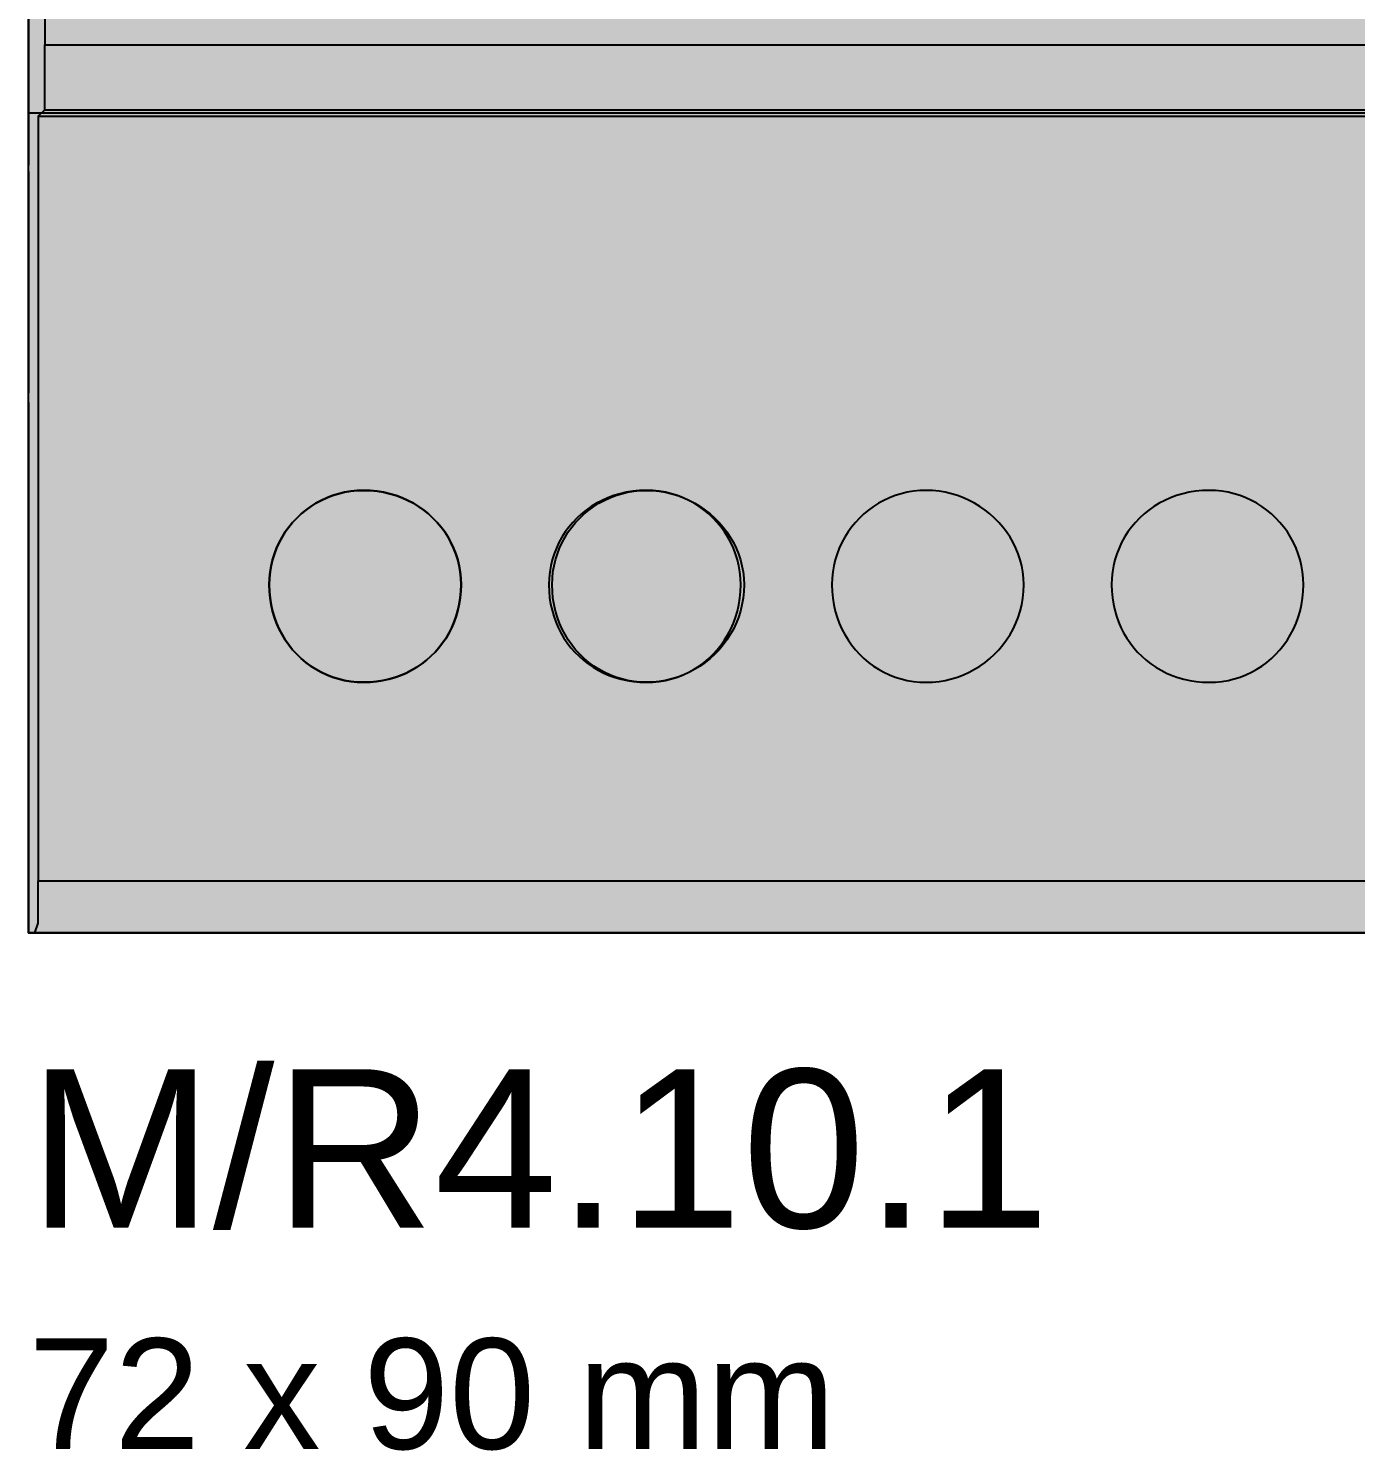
# Model space of a CAD drawing. Header units: millimetres. Extents: x 0 to 966, y -664 to 90.
# Drawn here: x 0 to 36, y -274.04 to -235.47 of the extents above; entities that cross this region are included whole.
import ezdxf

# ---------------------------------------------------------------- set-up
doc = ezdxf.new("R2010")
doc.units = ezdxf.units.MM
for name, color, linetype in [('HDL_BODY', 7, 'Continuous'), ('HDL_COLOUR', 7, 'Continuous'), ('HDL_DETAIL', 7, 'Continuous')]:
    doc.layers.add(name, color=color, linetype=linetype)
doc.styles.add('HDL_ARIAL', font='arial.ttf')

# ---------------------------------------------------------------- blocks, each defined once
blk = doc.blocks.new('M_R4.10.1_FRONT')
at = {"layer": 'HDL_BODY', "true_color": 0x202126}
blk.add_hatch(color=250, dxfattribs=at).paths.add_polyline_path([(0, 0), (72, 0), (72, 90), (0, 90)])
at = {"layer": 'HDL_BODY', "true_color": 0x2a2a30}
blk.add_hatch(color=250, dxfattribs=at).paths.add_polyline_path([(0.4, 20.52), (71.6, 20.52), (71.6, 68.31), (0.4, 68.31)])
at = {"layer": 'HDL_BODY', "true_color": 0x23242a}
blk.add_hatch(color=250, dxfattribs=at).paths.add_polyline_path([(0.4, 0.5), (71.6, 0.5), (71.6, 19.8), (0.4, 19.8)])
at = {"layer": 'HDL_COLOUR', "true_color": 0x18191d}
for points in [[(11.735, 9.442), (11.73, 9.263), (11.714, 9.089), (11.687, 8.918), (11.651, 8.752), (11.604, 8.59), (11.548, 8.434), (11.483, 8.282), (11.409, 8.136), (11.327, 7.996), (11.236, 7.862), (11.137, 7.734), (11.03, 7.613), (10.917, 7.5), (10.796, 7.393), (10.668, 7.294), (10.534, 7.203), (10.394, 7.121), (10.248, 7.047), (10.096, 6.982), (9.94, 6.926), (9.778, 6.879), (9.612, 6.843), (9.441, 6.816), (9.267, 6.8), (9.088, 6.795), (8.913, 6.8), (8.742, 6.818), (8.573, 6.847), (8.409, 6.886), (8.248, 6.937), (8.093, 6.997), (7.943, 7.068), (7.798, 7.147), (7.658, 7.237), (7.525, 7.334), (7.399, 7.441), (7.28, 7.556), (7.167, 7.678), (7.063, 7.808), (6.967, 7.945), (6.879, 8.089), (6.8, 8.239), (6.731, 8.395), (6.671, 8.557), (6.621, 8.725), (6.582, 8.897), (6.553, 9.074), (6.535, 9.256), (6.53, 9.442), (6.535, 9.617), (6.553, 9.789), (6.582, 9.957), (6.621, 10.121), (6.671, 10.282), (6.731, 10.437), (6.8, 10.588), (6.879, 10.733), (6.967, 10.872), (7.063, 11.005), (7.167, 11.131), (7.28, 11.251), (7.399, 11.363), (7.525, 11.467), (7.658, 11.563), (7.798, 11.651), (7.943, 11.73), (8.093, 11.799), (8.248, 11.859), (8.409, 11.909), (8.573, 11.949), (8.742, 11.977), (8.913, 11.995), (9.088, 12.001), (9.274, 11.995), (9.456, 11.977), (9.633, 11.949), (9.805, 11.909), (9.973, 11.859), (10.135, 11.799), (10.291, 11.73), (10.441, 11.651), (10.585, 11.563), (10.722, 11.467), (10.852, 11.363), (10.974, 11.251), (11.089, 11.131), (11.196, 11.005), (11.293, 10.872), (11.383, 10.733), (11.462, 10.588), (11.533, 10.437), (11.593, 10.282), (11.644, 10.121), (11.683, 9.957), (11.712, 9.789), (11.73, 9.617), (11.735, 9.442)], [(19.323, 9.442), (19.318, 9.617), (19.3, 9.789), (19.271, 9.957), (19.232, 10.121), (19.182, 10.282), (19.122, 10.437), (19.053, 10.588), (18.974, 10.733), (18.886, 10.872), (18.79, 11.005), (18.686, 11.131), (18.574, 11.251), (18.454, 11.363), (18.328, 11.467), (18.195, 11.563), (18.056, 11.651), (17.911, 11.73), (17.76, 11.799), (17.605, 11.859), (17.445, 11.909), (17.28, 11.949), (17.112, 11.977), (16.94, 11.995), (16.765, 12.001), (16.579, 11.995), (16.398, 11.977), (16.22, 11.949), (16.048, 11.909), (15.881, 11.859), (15.718, 11.799), (15.562, 11.73), (15.412, 11.651), (15.268, 11.563), (15.131, 11.467), (15.001, 11.363), (14.879, 11.251), (14.764, 11.131), (14.658, 11.005), (14.56, 10.872), (14.471, 10.733), (14.391, 10.588), (14.32, 10.437), (14.26, 10.282), (14.21, 10.121), (14.17, 9.957), (14.141, 9.789), (14.124, 9.617), (14.118, 9.442), (14.123, 9.263), (14.139, 9.089), (14.166, 8.918), (14.203, 8.752), (14.249, 8.59), (14.305, 8.434), (14.37, 8.282), (14.444, 8.136), (14.527, 7.996), (14.618, 7.862), (14.716, 7.734), (14.823, 7.613), (14.937, 7.5), (15.058, 7.393), (15.185, 7.294), (15.319, 7.203), (15.459, 7.121), (15.605, 7.047), (15.757, 6.982), (15.914, 6.926), (16.075, 6.879), (16.242, 6.843), (16.412, 6.816), (16.587, 6.8), (16.765, 6.795), (16.94, 6.8), (17.112, 6.818), (17.28, 6.847), (17.445, 6.886), (17.605, 6.937), (17.76, 6.997), (17.911, 7.068), (18.056, 7.147), (18.195, 7.237), (18.328, 7.334), (18.454, 7.441), (18.574, 7.556), (18.686, 7.678), (18.79, 7.808), (18.886, 7.945), (18.974, 8.089), (19.053, 8.239), (19.122, 8.395), (19.182, 8.557), (19.232, 8.725), (19.271, 8.897), (19.3, 9.074), (19.318, 9.256), (19.323, 9.442)], [(19.412, 9.442), (19.406, 9.256), (19.387, 9.074), (19.356, 8.897), (19.314, 8.725), (19.261, 8.557), (19.197, 8.395), (19.123, 8.239), (19.039, 8.089), (18.947, 7.945), (18.845, 7.808), (18.735, 7.678), (18.618, 7.556), (18.493, 7.441), (18.361, 7.334), (18.223, 7.237), (18.078, 7.147), (17.929, 7.068), (17.774, 6.997), (17.615, 6.937), (17.451, 6.886), (17.284, 6.847), (17.113, 6.818), (16.94, 6.8), (16.765, 6.795), (16.59, 6.8), (16.418, 6.818), (16.25, 6.847), (16.085, 6.886), (15.925, 6.937), (15.769, 6.997), (15.619, 7.068), (15.474, 7.147), (15.335, 7.237), (15.202, 7.334), (15.075, 7.441), (14.956, 7.556), (14.844, 7.678), (14.74, 7.808), (14.643, 7.945), (14.556, 8.089), (14.477, 8.239), (14.407, 8.395), (14.347, 8.557), (14.297, 8.725), (14.258, 8.897), (14.229, 9.074), (14.212, 9.256), (14.206, 9.442), (14.212, 9.617), (14.229, 9.789), (14.258, 9.957), (14.297, 10.121), (14.347, 10.282), (14.407, 10.437), (14.477, 10.588), (14.556, 10.733), (14.643, 10.872), (14.74, 11.005), (14.844, 11.131), (14.956, 11.251), (15.075, 11.363), (15.202, 11.467), (15.335, 11.563), (15.474, 11.651), (15.619, 11.73), (15.769, 11.799), (15.925, 11.859), (16.085, 11.909), (16.25, 11.949), (16.418, 11.977), (16.59, 11.995), (16.765, 12.001), (16.94, 11.995), (17.113, 11.977), (17.284, 11.949), (17.451, 11.909), (17.615, 11.859), (17.774, 11.799), (17.929, 11.73), (18.078, 11.651), (18.223, 11.563), (18.361, 11.467), (18.493, 11.363), (18.618, 11.251), (18.735, 11.131), (18.845, 11.005), (18.947, 10.872), (19.039, 10.733), (19.123, 10.588), (19.197, 10.437), (19.261, 10.282), (19.314, 10.121), (19.356, 9.957), (19.387, 9.789), (19.406, 9.617), (19.412, 9.442)], [(27, 9.442), (26.994, 9.617), (26.975, 9.789), (26.944, 9.957), (26.902, 10.121), (26.849, 10.282), (26.785, 10.437), (26.711, 10.588), (26.627, 10.733), (26.535, 10.872), (26.433, 11.005), (26.323, 11.131), (26.206, 11.251), (26.081, 11.363), (25.949, 11.467), (25.811, 11.563), (25.667, 11.651), (25.517, 11.73), (25.362, 11.799), (25.203, 11.859), (25.039, 11.909), (24.872, 11.949), (24.702, 11.977), (24.528, 11.995), (24.353, 12.001), (24.178, 11.995), (24.006, 11.977), (23.838, 11.949), (23.673, 11.909), (23.513, 11.859), (23.357, 11.799), (23.207, 11.73), (23.062, 11.651), (22.923, 11.563), (22.79, 11.467), (22.664, 11.363), (22.544, 11.251), (22.432, 11.131), (22.328, 11.005), (22.232, 10.872), (22.144, 10.733), (22.065, 10.588), (21.996, 10.437), (21.936, 10.282), (21.886, 10.121), (21.846, 9.957), (21.818, 9.789), (21.8, 9.617), (21.794, 9.442), (21.8, 9.256), (21.818, 9.074), (21.846, 8.897), (21.886, 8.725), (21.936, 8.557), (21.996, 8.395), (22.065, 8.239), (22.144, 8.089), (22.232, 7.945), (22.328, 7.808), (22.432, 7.678), (22.544, 7.556), (22.664, 7.441), (22.79, 7.334), (22.923, 7.237), (23.062, 7.147), (23.207, 7.068), (23.357, 6.997), (23.513, 6.937), (23.673, 6.886), (23.838, 6.847), (24.006, 6.818), (24.178, 6.8), (24.353, 6.795), (24.528, 6.8), (24.702, 6.818), (24.872, 6.847), (25.039, 6.886), (25.203, 6.937), (25.362, 6.997), (25.517, 7.068), (25.667, 7.147), (25.811, 7.237), (25.949, 7.334), (26.081, 7.441), (26.206, 7.556), (26.323, 7.678), (26.433, 7.808), (26.535, 7.945), (26.627, 8.089), (26.711, 8.239), (26.785, 8.395), (26.849, 8.557), (26.902, 8.725), (26.944, 8.897), (26.975, 9.074), (26.994, 9.256), (27, 9.442)], [(34.587, 9.442), (34.581, 9.617), (34.564, 9.789), (34.535, 9.957), (34.496, 10.121), (34.446, 10.282), (34.386, 10.437), (34.317, 10.588), (34.238, 10.733), (34.15, 10.872), (34.054, 11.005), (33.95, 11.131), (33.838, 11.251), (33.718, 11.363), (33.592, 11.467), (33.459, 11.563), (33.32, 11.651), (33.175, 11.73), (33.024, 11.799), (32.869, 11.859), (32.709, 11.909), (32.544, 11.949), (32.376, 11.977), (32.204, 11.995), (32.029, 12.001), (31.844, 11.995), (31.662, 11.977), (31.485, 11.949), (31.312, 11.909), (31.145, 11.859), (30.983, 11.799), (30.826, 11.73), (30.676, 11.651), (30.532, 11.563), (30.395, 11.467), (30.265, 11.363), (30.143, 11.251), (30.028, 11.131), (29.922, 11.005), (29.824, 10.872), (29.735, 10.733), (29.655, 10.588), (29.585, 10.437), (29.524, 10.282), (29.474, 10.121), (29.434, 9.957), (29.406, 9.789), (29.388, 9.617), (29.382, 9.442), (29.388, 9.263), (29.404, 9.089), (29.43, 8.918), (29.467, 8.752), (29.513, 8.59), (29.569, 8.434), (29.634, 8.282), (29.708, 8.136), (29.791, 7.996), (29.882, 7.862), (29.981, 7.734), (30.087, 7.613), (30.201, 7.5), (30.322, 7.393), (30.449, 7.294), (30.583, 7.203), (30.723, 7.121), (30.869, 7.047), (31.021, 6.982), (31.178, 6.926), (31.339, 6.879), (31.506, 6.843), (31.676, 6.816), (31.851, 6.8), (32.029, 6.795), (32.204, 6.8), (32.376, 6.818), (32.544, 6.847), (32.709, 6.886), (32.869, 6.937), (33.024, 6.997), (33.175, 7.068), (33.32, 7.147), (33.459, 7.237), (33.592, 7.334), (33.718, 7.441), (33.838, 7.556), (33.95, 7.678), (34.054, 7.808), (34.15, 7.945), (34.238, 8.089), (34.317, 8.239), (34.386, 8.395), (34.446, 8.557), (34.496, 8.725), (34.535, 8.897), (34.564, 9.074), (34.581, 9.256), (34.587, 9.442)]]:
    blk.add_hatch(color=250, dxfattribs=at).paths.add_polyline_path(points)
at = {"layer": 'HDL_DETAIL', "color": 251, "true_color": 0x52555c}
for points in [[(0, 90), (72, 90), (72, 0), (0, 0), (0, 90)], [(0, 67.677), (72, 67.677), (72, 22.236), (0, 22.236), (0, 67.677)], [(0.441, 24.089), (0.441, 24.089)], [(0, 23.118), (0, 23.118)], [(0.265, 22.148), (0.265, 22.148)], [(0.265, 22.148), (0.265, 22.148)], [(0.265, 22.148), (0.265, 22.148)], [(0.441, 22.324), (0.441, 22.324)], [(0.441, 22.324), (0.441, 22.324)], [(0, 20.824), (0, 20.824)], [(0, 20.824), (0, 20.824)], [(0, 20.824), (0, 20.824)], [(0, 20.824), (0, 20.824)], [(0, 20.824), (0, 20.824)], [(0, 20.824), (0, 20.824)], [(0, 20.824), (0, 20.824)], [(0, 20.824), (0, 20.824)], [(0, 20.824), (0, 20.824)], [(0, 20.824), (0, 20.824)], [(0, 20.824), (0, 20.824)], [(0, 20.824), (0, 20.824)], [(0, 20.824), (0, 20.824)], [(0, 20.824), (0, 20.824)], [(0, 20.824), (0, 20.824)], [(0, 20.824), (0, 20.824)], [(0, 20.824), (0, 20.824)], [(0, 20.824), (0, 20.824)], [(0, 20.824), (0, 20.824)], [(0, 20.824), (0, 20.824)], [(0, 20.824), (0, 20.824)], [(0, 20.824), (0, 20.824)], [(0, 20.824), (0, 20.824)], [(0, 20.824), (0, 20.824)], [(0, 20.824), (0, 20.824)], [(0, 20.648), (0, 20.648)], [(0, 20.648), (0, 20.648)], [(0, 20.648), (0, 20.648)], [(0, 20.648), (0, 20.648)], [(0, 20.648), (0, 20.648)], [(0, 20.648), (0, 20.648)], [(0, 20.648), (0, 20.648)], [(0, 20.648), (0, 20.648)], [(0, 20.648), (0, 20.648)], [(0, 20.648), (0, 20.648)], [(0, 20.648), (0, 20.648)], [(0, 20.648), (0, 20.648)], [(0, 20.648), (0, 20.648)], [(0, 20.648), (0, 20.648)], [(0, 20.648), (0, 20.648)], [(0, 20.648), (0, 20.648)], [(0, 20.648), (0, 20.648)], [(0, 20.648), (0, 20.648)], [(0, 20.648), (0, 20.648)], [(0, 20.648), (0, 20.648)], [(0, 20.648), (0, 20.648)], [(0, 20.648), (0, 20.648)], [(0, 20.648), (0, 20.648)], [(0, 20.648), (0, 20.648)], [(0, 20.648), (0, 20.648)], [(0, 14.648), (0, 14.648)], [(0, 14.648), (0, 14.648)], [(0, 14.648), (0, 14.648)], [(0, 14.648), (0, 14.648)], [(0, 14.648), (0, 14.648)], [(0, 14.648), (0, 14.648)], [(0, 14.648), (0, 14.648)], [(0, 14.648), (0, 14.648)], [(0, 14.648), (0, 14.648)], [(0, 14.648), (0, 14.648)], [(0, 14.648), (0, 14.648)], [(0, 14.648), (0, 14.648)], [(0, 14.648), (0, 14.648)], [(0, 14.648), (0, 14.648)], [(0, 14.648), (0, 14.648)], [(0, 14.648), (0, 14.648)], [(0, 14.648), (0, 14.648)], [(0, 14.648), (0, 14.648)], [(0, 14.648), (0, 14.648)], [(0, 14.648), (0, 14.648)], [(0, 14.648), (0, 14.648)], [(0, 14.648), (0, 14.648)], [(0, 14.648), (0, 14.648)], [(0, 14.648), (0, 14.648)], [(0, 14.648), (0, 14.648)], [(0, 14.383), (0, 14.383)], [(0, 14.383), (0, 14.383)], [(0, 14.383), (0, 14.383)], [(0, 14.383), (0, 14.383)], [(0, 14.383), (0, 14.383)], [(0, 14.383), (0, 14.383)], [(0, 14.383), (0, 14.383)], [(0, 14.383), (0, 14.383)], [(0, 14.383), (0, 14.383)], [(0, 14.383), (0, 14.383)], [(0, 14.383), (0, 14.383)], [(0, 14.383), (0, 14.383)], [(0, 14.383), (0, 14.383)], [(0, 14.383), (0, 14.383)], [(0, 14.383), (0, 14.383)], [(0, 14.383), (0, 14.383)], [(0, 14.383), (0, 14.383)], [(0, 14.383), (0, 14.383)], [(0, 14.383), (0, 14.383)], [(0, 14.383), (0, 14.383)], [(0, 14.383), (0, 14.383)], [(0, 14.383), (0, 14.383)], [(0, 14.383), (0, 14.383)], [(0, 14.383), (0, 14.383)], [(0, 14.383), (0, 14.383)], [(0, 12.089), (0, 12.089)], [(11.735, 9.442), (11.73, 9.263), (11.714, 9.089), (11.687, 8.918), (11.651, 8.752), (11.604, 8.59), (11.548, 8.434), (11.483, 8.282), (11.409, 8.136), (11.327, 7.996), (11.236, 7.862), (11.137, 7.734), (11.03, 7.613), (10.917, 7.5), (10.796, 7.393), (10.668, 7.294), (10.534, 7.203), (10.394, 7.121), (10.248, 7.047), (10.096, 6.982), (9.94, 6.926), (9.778, 6.879), (9.612, 6.843), (9.441, 6.816), (9.267, 6.8), (9.088, 6.795), (8.913, 6.8), (8.742, 6.818), (8.573, 6.847), (8.409, 6.886), (8.248, 6.937), (8.093, 6.997), (7.943, 7.068), (7.798, 7.147), (7.658, 7.237), (7.525, 7.334), (7.399, 7.441), (7.28, 7.556), (7.167, 7.678), (7.063, 7.808), (6.967, 7.945), (6.879, 8.089), (6.8, 8.239), (6.731, 8.395), (6.671, 8.557), (6.621, 8.725), (6.582, 8.897), (6.553, 9.074), (6.535, 9.256), (6.53, 9.442), (6.535, 9.617), (6.553, 9.789), (6.582, 9.957), (6.621, 10.121), (6.671, 10.282), (6.731, 10.437), (6.8, 10.588), (6.879, 10.733), (6.967, 10.872), (7.063, 11.005), (7.167, 11.131), (7.28, 11.251), (7.399, 11.363), (7.525, 11.467), (7.658, 11.563), (7.798, 11.651), (7.943, 11.73), (8.093, 11.799), (8.248, 11.859), (8.409, 11.909), (8.573, 11.949), (8.742, 11.977), (8.913, 11.995), (9.088, 12.001), (9.274, 11.995), (9.456, 11.977), (9.633, 11.949), (9.805, 11.909), (9.973, 11.859), (10.135, 11.799), (10.291, 11.73), (10.441, 11.651), (10.585, 11.563), (10.722, 11.467), (10.852, 11.363), (10.974, 11.251), (11.089, 11.131), (11.196, 11.005), (11.293, 10.872), (11.383, 10.733), (11.462, 10.588), (11.533, 10.437), (11.593, 10.282), (11.644, 10.121), (11.683, 9.957), (11.712, 9.789), (11.73, 9.617), (11.735, 9.442)], [(11.735, 9.442), (11.73, 9.617), (11.712, 9.789), (11.683, 9.957), (11.644, 10.121), (11.593, 10.282), (11.533, 10.437), (11.462, 10.588), (11.383, 10.733), (11.293, 10.872), (11.196, 11.005), (11.089, 11.131), (10.974, 11.251), (10.852, 11.363), (10.722, 11.467), (10.585, 11.563), (10.441, 11.651), (10.291, 11.73), (10.135, 11.799), (9.973, 11.859), (9.805, 11.909), (9.633, 11.949), (9.456, 11.977), (9.274, 11.995), (9.088, 12.001), (8.913, 11.995), (8.742, 11.977), (8.573, 11.949), (8.409, 11.909), (8.248, 11.859), (8.093, 11.799), (7.943, 11.73), (7.798, 11.651), (7.658, 11.563), (7.525, 11.467), (7.399, 11.363), (7.28, 11.251), (7.167, 11.131), (7.063, 11.005), (6.967, 10.872), (6.879, 10.733), (6.8, 10.588), (6.731, 10.437), (6.671, 10.282), (6.621, 10.121), (6.582, 9.957), (6.553, 9.789), (6.535, 9.617), (6.53, 9.442), (6.535, 9.256), (6.553, 9.074), (6.582, 8.897), (6.621, 8.725), (6.671, 8.557), (6.731, 8.395), (6.8, 8.239), (6.879, 8.089), (6.967, 7.945), (7.063, 7.808), (7.167, 7.678), (7.28, 7.556), (7.399, 7.441), (7.525, 7.334), (7.658, 7.237), (7.798, 7.147), (7.943, 7.068), (8.093, 6.997), (8.248, 6.937), (8.409, 6.886), (8.573, 6.847), (8.742, 6.818), (8.913, 6.8), (9.088, 6.795), (9.267, 6.8), (9.441, 6.816), (9.612, 6.843), (9.778, 6.879), (9.94, 6.926), (10.096, 6.982), (10.248, 7.047), (10.394, 7.121), (10.534, 7.203), (10.668, 7.294), (10.796, 7.393), (10.917, 7.5), (11.03, 7.613), (11.137, 7.734), (11.236, 7.862), (11.327, 7.996), (11.409, 8.136), (11.483, 8.282), (11.548, 8.434), (11.604, 8.59), (11.651, 8.752), (11.687, 8.918), (11.714, 9.089), (11.73, 9.263), (11.735, 9.442)], [(19.323, 9.442), (19.318, 9.617), (19.3, 9.789), (19.271, 9.957), (19.232, 10.121), (19.182, 10.282), (19.122, 10.437), (19.053, 10.588), (18.974, 10.733), (18.886, 10.872), (18.79, 11.005), (18.686, 11.131), (18.574, 11.251), (18.454, 11.363), (18.328, 11.467), (18.195, 11.563), (18.056, 11.651), (17.911, 11.73), (17.76, 11.799), (17.605, 11.859), (17.445, 11.909), (17.28, 11.949), (17.112, 11.977), (16.94, 11.995), (16.765, 12.001), (16.579, 11.995), (16.398, 11.977), (16.22, 11.949), (16.048, 11.909), (15.881, 11.859), (15.718, 11.799), (15.562, 11.73), (15.412, 11.651), (15.268, 11.563), (15.131, 11.467), (15.001, 11.363), (14.879, 11.251), (14.764, 11.131), (14.658, 11.005), (14.56, 10.872), (14.471, 10.733), (14.391, 10.588), (14.32, 10.437), (14.26, 10.282), (14.21, 10.121), (14.17, 9.957), (14.141, 9.789), (14.124, 9.617), (14.118, 9.442), (14.123, 9.263), (14.139, 9.089), (14.166, 8.918), (14.203, 8.752), (14.249, 8.59), (14.305, 8.434), (14.37, 8.282), (14.444, 8.136), (14.527, 7.996), (14.618, 7.862), (14.716, 7.734), (14.823, 7.613), (14.937, 7.5), (15.058, 7.393), (15.185, 7.294), (15.319, 7.203), (15.459, 7.121), (15.605, 7.047), (15.757, 6.982), (15.914, 6.926), (16.075, 6.879), (16.242, 6.843), (16.412, 6.816), (16.587, 6.8), (16.765, 6.795), (16.94, 6.8), (17.112, 6.818), (17.28, 6.847), (17.445, 6.886), (17.605, 6.937), (17.76, 6.997), (17.911, 7.068), (18.056, 7.147), (18.195, 7.237), (18.328, 7.334), (18.454, 7.441), (18.574, 7.556), (18.686, 7.678), (18.79, 7.808), (18.886, 7.945), (18.974, 8.089), (19.053, 8.239), (19.122, 8.395), (19.182, 8.557), (19.232, 8.725), (19.271, 8.897), (19.3, 9.074), (19.318, 9.256), (19.323, 9.442)], [(19.412, 9.442), (19.406, 9.256), (19.387, 9.074), (19.356, 8.897), (19.314, 8.725), (19.261, 8.557), (19.197, 8.395), (19.123, 8.239), (19.039, 8.089), (18.947, 7.945), (18.845, 7.808), (18.735, 7.678), (18.618, 7.556), (18.493, 7.441), (18.361, 7.334), (18.223, 7.237), (18.078, 7.147), (17.929, 7.068), (17.774, 6.997), (17.615, 6.937), (17.451, 6.886), (17.284, 6.847), (17.113, 6.818), (16.94, 6.8), (16.765, 6.795), (16.59, 6.8), (16.418, 6.818), (16.25, 6.847), (16.085, 6.886), (15.925, 6.937), (15.769, 6.997), (15.619, 7.068), (15.474, 7.147), (15.335, 7.237), (15.202, 7.334), (15.075, 7.441), (14.956, 7.556), (14.844, 7.678), (14.74, 7.808), (14.643, 7.945), (14.556, 8.089), (14.477, 8.239), (14.407, 8.395), (14.347, 8.557), (14.297, 8.725), (14.258, 8.897), (14.229, 9.074), (14.212, 9.256), (14.206, 9.442), (14.212, 9.617), (14.229, 9.789), (14.258, 9.957), (14.297, 10.121), (14.347, 10.282), (14.407, 10.437), (14.477, 10.588), (14.556, 10.733), (14.643, 10.872), (14.74, 11.005), (14.844, 11.131), (14.956, 11.251), (15.075, 11.363), (15.202, 11.467), (15.335, 11.563), (15.474, 11.651), (15.619, 11.73), (15.769, 11.799), (15.925, 11.859), (16.085, 11.909), (16.25, 11.949), (16.418, 11.977), (16.59, 11.995), (16.765, 12.001), (16.94, 11.995), (17.113, 11.977), (17.284, 11.949), (17.451, 11.909), (17.615, 11.859), (17.774, 11.799), (17.929, 11.73), (18.078, 11.651), (18.223, 11.563), (18.361, 11.467), (18.493, 11.363), (18.618, 11.251), (18.735, 11.131), (18.845, 11.005), (18.947, 10.872), (19.039, 10.733), (19.123, 10.588), (19.197, 10.437), (19.261, 10.282), (19.314, 10.121), (19.356, 9.957), (19.387, 9.789), (19.406, 9.617), (19.412, 9.442)], [(27, 9.442), (26.994, 9.617), (26.975, 9.789), (26.944, 9.957), (26.902, 10.121), (26.849, 10.282), (26.785, 10.437), (26.711, 10.588), (26.627, 10.733), (26.535, 10.872), (26.433, 11.005), (26.323, 11.131), (26.206, 11.251), (26.081, 11.363), (25.949, 11.467), (25.811, 11.563), (25.667, 11.651), (25.517, 11.73), (25.362, 11.799), (25.203, 11.859), (25.039, 11.909), (24.872, 11.949), (24.702, 11.977), (24.528, 11.995), (24.353, 12.001), (24.178, 11.995), (24.006, 11.977), (23.838, 11.949), (23.673, 11.909), (23.513, 11.859), (23.357, 11.799), (23.207, 11.73), (23.062, 11.651), (22.923, 11.563), (22.79, 11.467), (22.664, 11.363), (22.544, 11.251), (22.432, 11.131), (22.328, 11.005), (22.232, 10.872), (22.144, 10.733), (22.065, 10.588), (21.996, 10.437), (21.936, 10.282), (21.886, 10.121), (21.846, 9.957), (21.818, 9.789), (21.8, 9.617), (21.794, 9.442), (21.8, 9.256), (21.818, 9.074), (21.846, 8.897), (21.886, 8.725), (21.936, 8.557), (21.996, 8.395), (22.065, 8.239), (22.144, 8.089), (22.232, 7.945), (22.328, 7.808), (22.432, 7.678), (22.544, 7.556), (22.664, 7.441), (22.79, 7.334), (22.923, 7.237), (23.062, 7.147), (23.207, 7.068), (23.357, 6.997), (23.513, 6.937), (23.673, 6.886), (23.838, 6.847), (24.006, 6.818), (24.178, 6.8), (24.353, 6.795), (24.528, 6.8), (24.702, 6.818), (24.872, 6.847), (25.039, 6.886), (25.203, 6.937), (25.362, 6.997), (25.517, 7.068), (25.667, 7.147), (25.811, 7.237), (25.949, 7.334), (26.081, 7.441), (26.206, 7.556), (26.323, 7.678), (26.433, 7.808), (26.535, 7.945), (26.627, 8.089), (26.711, 8.239), (26.785, 8.395), (26.849, 8.557), (26.902, 8.725), (26.944, 8.897), (26.975, 9.074), (26.994, 9.256), (27, 9.442)], [(34.587, 9.442), (34.581, 9.617), (34.564, 9.789), (34.535, 9.957), (34.496, 10.121), (34.446, 10.282), (34.386, 10.437), (34.317, 10.588), (34.238, 10.733), (34.15, 10.872), (34.054, 11.005), (33.95, 11.131), (33.838, 11.251), (33.718, 11.363), (33.592, 11.467), (33.459, 11.563), (33.32, 11.651), (33.175, 11.73), (33.024, 11.799), (32.869, 11.859), (32.709, 11.909), (32.544, 11.949), (32.376, 11.977), (32.204, 11.995), (32.029, 12.001), (31.844, 11.995), (31.662, 11.977), (31.485, 11.949), (31.312, 11.909), (31.145, 11.859), (30.983, 11.799), (30.826, 11.73), (30.676, 11.651), (30.532, 11.563), (30.395, 11.467), (30.265, 11.363), (30.143, 11.251), (30.028, 11.131), (29.922, 11.005), (29.824, 10.872), (29.735, 10.733), (29.655, 10.588), (29.585, 10.437), (29.524, 10.282), (29.474, 10.121), (29.434, 9.957), (29.406, 9.789), (29.388, 9.617), (29.382, 9.442), (29.388, 9.263), (29.404, 9.089), (29.43, 8.918), (29.467, 8.752), (29.513, 8.59), (29.569, 8.434), (29.634, 8.282), (29.708, 8.136), (29.791, 7.996), (29.882, 7.862), (29.981, 7.734), (30.087, 7.613), (30.201, 7.5), (30.322, 7.393), (30.449, 7.294), (30.583, 7.203), (30.723, 7.121), (30.869, 7.047), (31.021, 6.982), (31.178, 6.926), (31.339, 6.879), (31.506, 6.843), (31.676, 6.816), (31.851, 6.8), (32.029, 6.795), (32.204, 6.8), (32.376, 6.818), (32.544, 6.847), (32.709, 6.886), (32.869, 6.937), (33.024, 6.997), (33.175, 7.068), (33.32, 7.147), (33.459, 7.237), (33.592, 7.334), (33.718, 7.441), (33.838, 7.556), (33.95, 7.678), (34.054, 7.808), (34.15, 7.945), (34.238, 8.089), (34.317, 8.239), (34.386, 8.395), (34.446, 8.557), (34.496, 8.725), (34.535, 8.897), (34.564, 9.074), (34.581, 9.256), (34.587, 9.442)], [(0, 10.236), (0, 10.236)], [(0, 10.236), (0, 10.236)], [(0, 10.236), (0, 10.236)], [(0, 10.236), (0, 10.236)], [(0, 10.236), (0, 10.236)], [(0, 10.236), (0, 10.236)], [(0, 10.236), (0, 10.236)], [(0, 10.236), (0, 10.236)], [(0, 10.236), (0, 10.236)], [(0, 10.236), (0, 10.236)], [(0, 10.236), (0, 10.236)], [(0, 10.236), (0, 10.236)], [(0, 10.236), (0, 10.236)], [(0, 10.236), (0, 10.236)], [(0, 10.236), (0, 10.236)], [(0, 10.236), (0, 10.236)], [(0, 10.236), (0, 10.236)], [(0, 10.236), (0, 10.236)], [(0, 10.236), (0, 10.236)], [(0, 10.236), (0, 10.236)], [(0, 10.236), (0, 10.236)], [(0, 10.236), (0, 10.236)], [(0, 10.236), (0, 10.236)], [(0, 10.236), (0, 10.236)], [(0.265, 1.412), (0.265, 1.412)], [(0.265, 1.412), (0.265, 1.412)], [(0, 0), (0, 0)], [(0, 0), (0, 0)], [(0, 0), (0, 0)], [(0.177, 0), (0.177, 0)], [(0.177, 0), (0.177, 0)], [(7.236, 0), (7.236, 0)], [(7.236, 0), (7.236, 0)], [(7.236, 0), (7.236, 0)], [(7.236, 0), (7.236, 0)], [(7.236, 0), (7.236, 0)], [(7.236, 0), (7.236, 0)], [(7.236, 0), (7.236, 0)], [(7.236, 0), (7.236, 0)], [(7.236, 0), (7.236, 0)], [(7.236, 0), (7.236, 0)], [(7.236, 0), (7.236, 0)], [(7.236, 0), (7.236, 0)], [(7.236, 0), (7.236, 0)], [(7.236, 0), (7.236, 0)], [(7.236, 0), (7.236, 0)], [(7.236, 0), (7.236, 0)], [(7.236, 0), (7.236, 0)], [(7.236, 0), (7.236, 0)], [(7.236, 0), (7.236, 0)], [(7.236, 0), (7.236, 0)], [(7.236, 0), (7.236, 0)], [(7.236, 0), (7.236, 0)], [(7.236, 0), (7.236, 0)], [(7.236, 0), (7.236, 0)], [(14.824, 0), (14.824, 0)], [(14.824, 0), (14.824, 0)], [(14.824, 0), (14.824, 0)], [(14.824, 0), (14.824, 0)], [(14.824, 0), (14.824, 0)], [(14.824, 0), (14.824, 0)], [(14.824, 0), (14.824, 0)], [(14.824, 0), (14.824, 0)], [(14.824, 0), (14.824, 0)], [(14.824, 0), (14.824, 0)], [(14.824, 0), (14.824, 0)], [(14.824, 0), (14.824, 0)], [(14.824, 0), (14.824, 0)], [(14.824, 0), (14.824, 0)], [(14.824, 0), (14.824, 0)], [(14.824, 0), (14.824, 0)], [(14.824, 0), (14.824, 0)], [(14.824, 0), (14.824, 0)], [(14.824, 0), (14.824, 0)], [(14.824, 0), (14.824, 0)], [(14.824, 0), (14.824, 0)], [(14.824, 0), (14.824, 0)], [(14.824, 0), (14.824, 0)], [(22.412, 0), (22.412, 0)], [(22.412, 0), (22.412, 0)], [(22.412, 0), (22.412, 0)], [(22.412, 0), (22.412, 0)], [(22.412, 0), (22.412, 0)], [(22.412, 0), (22.412, 0)], [(22.412, 0), (22.412, 0)], [(22.412, 0), (22.412, 0)], [(22.412, 0), (22.412, 0)], [(22.412, 0), (22.412, 0)], [(22.412, 0), (22.412, 0)], [(22.412, 0), (22.412, 0)], [(22.412, 0), (22.412, 0)], [(22.412, 0), (22.412, 0)], [(22.412, 0), (22.412, 0)], [(22.412, 0), (22.412, 0)], [(22.412, 0), (22.412, 0)], [(22.412, 0), (22.412, 0)], [(22.412, 0), (22.412, 0)], [(22.412, 0), (22.412, 0)], [(22.412, 0), (22.412, 0)], [(22.412, 0), (22.412, 0)], [(22.412, 0), (22.412, 0)], [(30.088, 0), (30.088, 0)], [(30.088, 0), (30.088, 0)], [(30.088, 0), (30.088, 0)], [(30.088, 0), (30.088, 0)], [(30.088, 0), (30.088, 0)], [(30.088, 0), (30.088, 0)], [(30.088, 0), (30.088, 0)], [(30.088, 0), (30.088, 0)], [(30.088, 0), (30.088, 0)], [(30.088, 0), (30.088, 0)], [(30.088, 0), (30.088, 0)], [(30.088, 0), (30.088, 0)], [(30.088, 0), (30.088, 0)], [(30.088, 0), (30.088, 0)], [(30.088, 0), (30.088, 0)], [(30.088, 0), (30.088, 0)], [(30.088, 0), (30.088, 0)], [(30.088, 0), (30.088, 0)], [(30.088, 0), (30.088, 0)], [(30.088, 0), (30.088, 0)], [(30.088, 0), (30.088, 0)], [(30.088, 0), (30.088, 0)], [(30.088, 0), (30.088, 0)]]:
    blk.add_lwpolyline(points, close=True, dxfattribs=at)
for points in [[(0.441, 25.942), (0.441, 25.324), (0.441, 24.707), (0.441, 24.089)], [(0, 24.971), (0, 24.971), (0, 24.795), (0, 24.442), (0, 24.089), (0, 23.56), (0, 23.118)], [(0.441, 24.089), (71.293, 24.089)], [(0.441, 24.089), (71.293, 24.089)], [(0.441, 24.089), (71.293, 24.089)], [(0.441, 24.089), (71.293, 24.089)], [(0.441, 24.089), (71.293, 24.089)], [(0.441, 24.089), (71.293, 24.089)], [(0.441, 24.089), (71.293, 24.089)], [(0.441, 24.089), (71.293, 24.089)], [(0.441, 24.089), (71.293, 24.089)], [(0.441, 24.089), (71.293, 24.089)], [(0.441, 24.089), (71.293, 24.089)], [(0.441, 24.089), (71.293, 24.089)], [(0.441, 24.089), (71.293, 24.089)], [(0.441, 24.089), (71.293, 24.089)], [(0.441, 24.089), (71.293, 24.089)], [(0.441, 24.089), (71.293, 24.089)], [(0.441, 24.089), (71.293, 24.089)], [(0.441, 24.089), (71.293, 24.089)], [(0.441, 24.089), (71.293, 24.089)], [(0.441, 24.089), (71.293, 24.089)], [(0.441, 24.089), (71.293, 24.089)], [(0.441, 22.324), (0.441, 22.412), (0.441, 22.677), (0.441, 23.03), (0.441, 23.56), (0.441, 24.089)], [(0, 23.118), (0, 20.824)], [(0, 23.118), (0, 20.824)], [(0, 23.118), (0, 20.824)], [(0, 23.118), (0, 20.824)], [(0, 23.118), (0, 20.824)], [(0, 23.118), (0, 20.824)], [(0, 23.118), (0, 20.824)], [(0, 23.118), (0, 20.824)], [(0, 23.118), (0, 20.824)], [(0, 23.118), (0, 20.824)], [(0, 23.118), (0, 20.824)], [(0, 23.118), (0, 20.824)], [(0, 23.118), (0, 20.824)], [(0, 23.118), (0, 20.824)], [(0, 23.118), (0, 20.824)], [(0, 23.118), (0, 20.824)], [(0, 23.118), (0, 20.824)], [(0, 23.118), (0, 20.824)], [(0, 23.118), (0, 20.824)], [(0, 23.118), (0, 20.824)], [(0, 23.118), (0, 20.824)], [(0.265, 22.148), (0.441, 22.324)], [(0.265, 22.148), (0.441, 22.324)], [(0.265, 22.148), (0.441, 22.324)], [(0.265, 22.148), (0.441, 22.324)], [(0.265, 22.148), (0.441, 22.324)], [(0.265, 22.148), (0.441, 22.324)], [(0.265, 22.148), (0.441, 22.324)], [(0.265, 22.148), (0.441, 22.324)], [(0.265, 22.148), (0.441, 22.324)], [(0.265, 22.148), (0.441, 22.324)], [(0.265, 22.148), (0.441, 22.324)], [(0.265, 22.148), (0.441, 22.324)], [(0.265, 22.148), (0.441, 22.324)], [(0.265, 22.148), (0.441, 22.324)], [(0.265, 22.148), (0.441, 22.324)], [(0.265, 22.148), (0.441, 22.324)], [(0.265, 22.148), (0.441, 22.324)], [(0.265, 22.148), (0.441, 22.324)], [(0.265, 22.148), (0.441, 22.324)], [(0.265, 22.148), (0.441, 22.324)], [(0.265, 22.148), (0.441, 22.324)], [(0.265, 22.148), (71.558, 22.148)], [(0.265, 22.148), (71.558, 22.148)], [(0.265, 22.148), (71.558, 22.148)], [(0.265, 22.148), (71.558, 22.148)], [(0.265, 22.148), (71.558, 22.148)], [(0.265, 22.148), (71.558, 22.148)], [(0.265, 22.148), (71.558, 22.148)], [(0.265, 22.148), (71.558, 22.148)], [(0.265, 22.148), (71.558, 22.148)], [(0.265, 22.148), (71.558, 22.148)], [(0.265, 22.148), (71.558, 22.148)], [(0.265, 22.148), (71.558, 22.148)], [(0.265, 22.148), (71.558, 22.148)], [(0.265, 22.148), (71.558, 22.148)], [(0.265, 22.148), (71.558, 22.148)], [(0.265, 22.148), (71.558, 22.148)], [(0.265, 22.148), (71.558, 22.148)], [(0.265, 22.148), (71.558, 22.148)], [(0.265, 22.148), (71.558, 22.148)], [(0.265, 22.148), (71.558, 22.148)], [(0.265, 22.148), (71.558, 22.148)], [(0.265, 22.148), (0.265, 1.412)], [(0.265, 22.148), (0.265, 1.412)], [(0.265, 22.148), (0.265, 1.412)], [(0.265, 22.148), (0.265, 1.412)], [(0.265, 22.148), (0.265, 1.412)], [(0.265, 22.148), (0.265, 1.412)], [(0.265, 22.148), (0.265, 1.412)], [(0.265, 22.148), (0.265, 1.412)], [(0.265, 22.148), (0.265, 1.412)], [(0.265, 22.148), (0.265, 1.412)], [(0.265, 22.148), (0.265, 1.412)], [(0.265, 22.148), (0.265, 1.412)], [(0.265, 22.148), (0.265, 1.412)], [(0.265, 22.148), (0.265, 1.412)], [(0.265, 22.148), (0.265, 1.412)], [(0.265, 22.148), (0.265, 1.412)], [(0.265, 22.148), (0.265, 1.412)], [(0.265, 22.148), (0.265, 1.412)], [(0.265, 22.148), (0.265, 1.412)], [(0.265, 22.148), (0.265, 1.412)], [(0.265, 22.148), (0.265, 1.412)], [(0.441, 22.324), (71.293, 22.324)], [(0.441, 22.324), (71.293, 22.324)], [(0.441, 22.324), (71.293, 22.324)], [(0.441, 22.324), (71.293, 22.324)], [(0.441, 22.324), (71.293, 22.324)], [(0.441, 22.324), (71.293, 22.324)], [(0.441, 22.324), (71.293, 22.324)], [(0.441, 22.324), (71.293, 22.324)], [(0.441, 22.324), (71.293, 22.324)], [(0.441, 22.324), (71.293, 22.324)], [(0.441, 22.324), (71.293, 22.324)], [(0.441, 22.324), (71.293, 22.324)], [(0.441, 22.324), (71.293, 22.324)], [(0.441, 22.324), (71.293, 22.324)], [(0.441, 22.324), (71.293, 22.324)], [(0.441, 22.324), (71.293, 22.324)], [(0.441, 22.324), (71.293, 22.324)], [(0.441, 22.324), (71.293, 22.324)], [(0.441, 22.324), (71.293, 22.324)], [(0.441, 22.324), (71.293, 22.324)], [(0.441, 22.324), (71.293, 22.324)], [(0, 14.383), (0, 20.824)], [(0, 14.383), (0, 20.824)], [(0, 14.383), (0, 20.824)], [(0, 14.383), (0, 20.824)], [(0, 14.383), (0, 20.824)], [(0, 14.383), (0, 20.824)], [(0, 14.383), (0, 20.824)], [(0, 14.383), (0, 20.824)], [(0, 14.383), (0, 20.824)], [(0, 14.383), (0, 20.824)], [(0, 14.383), (0, 20.824)], [(0, 14.383), (0, 20.824)], [(0, 14.383), (0, 20.824)], [(0, 14.383), (0, 20.824)], [(0, 14.383), (0, 20.824)], [(0, 14.383), (0, 20.824)], [(0, 14.383), (0, 20.824)], [(0, 14.383), (0, 20.824)], [(0, 14.383), (0, 20.824)], [(0, 14.383), (0, 20.824)], [(0, 14.383), (0, 20.824)], [(0, 14.648), (0, 20.648)], [(0, 14.648), (0, 20.648)], [(0, 14.648), (0, 20.648)], [(0, 14.648), (0, 20.648)], [(0, 14.648), (0, 20.648)], [(0, 14.648), (0, 20.648)], [(0, 14.648), (0, 20.648)], [(0, 14.648), (0, 20.648)], [(0, 14.648), (0, 20.648)], [(0, 14.648), (0, 20.648)], [(0, 14.648), (0, 20.648)], [(0, 14.648), (0, 20.648)], [(0, 14.648), (0, 20.648)], [(0, 14.648), (0, 20.648)], [(0, 14.648), (0, 20.648)], [(0, 14.648), (0, 20.648)], [(0, 14.648), (0, 20.648)], [(0, 14.648), (0, 20.648)], [(0, 14.648), (0, 20.648)], [(0, 14.648), (0, 20.648)], [(0, 14.648), (0, 20.648)], [(0, 20.648), (0, 14.648)], [(0, 20.648), (0, 14.648)], [(0, 20.648), (0, 14.648)], [(0, 20.648), (0, 14.648)], [(0, 20.648), (0, 14.648)], [(0, 20.648), (0, 14.648)], [(0, 20.648), (0, 14.648)], [(0, 20.648), (0, 14.648)], [(0, 20.648), (0, 14.648)], [(0, 20.648), (0, 14.648)], [(0, 20.648), (0, 14.648)], [(0, 20.648), (0, 14.648)], [(0, 20.648), (0, 14.648)], [(0, 20.648), (0, 14.648)], [(0, 20.648), (0, 14.648)], [(0, 20.648), (0, 14.648)], [(0, 20.648), (0, 14.648)], [(0, 20.648), (0, 14.648)], [(0, 20.648), (0, 14.648)], [(0, 20.648), (0, 14.648)], [(0, 20.648), (0, 14.648)], [(0, 14.383), (0, 12.089)], [(0, 14.383), (0, 12.089)], [(0, 14.383), (0, 12.089)], [(0, 14.383), (0, 12.089)], [(0, 14.383), (0, 12.089)], [(0, 14.383), (0, 12.089)], [(0, 14.383), (0, 12.089)], [(0, 14.383), (0, 12.089)], [(0, 14.383), (0, 12.089)], [(0, 14.383), (0, 12.089)], [(0, 14.383), (0, 12.089)], [(0, 14.383), (0, 12.089)], [(0, 14.383), (0, 12.089)], [(0, 14.383), (0, 12.089)], [(0, 14.383), (0, 12.089)], [(0, 14.383), (0, 12.089)], [(0, 14.383), (0, 12.089)], [(0, 14.383), (0, 12.089)], [(0, 14.383), (0, 12.089)], [(0, 14.383), (0, 12.089)], [(0, 14.383), (0, 12.089)], [(0, 12.089), (0, 11.648), (0, 11.118), (0, 10.765), (0, 10.501), (0, 10.236)], [(0, 10.236), (0, 0)], [(0, 10.236), (0, 0)], [(0, 10.236), (0, 0)], [(0, 10.236), (0, 0)], [(0, 10.236), (0, 0)], [(0, 10.236), (0, 0)], [(0, 10.236), (0, 0)], [(0, 10.236), (0, 0)], [(0, 10.236), (0, 0)], [(0, 10.236), (0, 0)], [(0, 10.236), (0, 0)], [(0, 10.236), (0, 0)], [(0, 10.236), (0, 0)], [(0, 10.236), (0, 0)], [(0, 10.236), (0, 0)], [(0, 10.236), (0, 0)], [(0, 10.236), (0, 0)], [(0, 10.236), (0, 0)], [(0, 10.236), (0, 0)], [(0, 10.236), (0, 0)], [(0, 10.236), (0, 0)], [(0.177, 0), (0.177, 0), (0.265, 0.265), (0.265, 0.53), (0.265, 0.971), (0.265, 1.412)], [(0.265, 1.412), (63.175, 1.412)], [(0.265, 1.412), (63.175, 1.412)], [(0.265, 1.412), (63.175, 1.412)], [(0.265, 1.412), (63.175, 1.412)], [(0.265, 1.412), (63.175, 1.412)], [(0.265, 1.412), (63.175, 1.412)], [(0.265, 1.412), (63.175, 1.412)], [(0.265, 1.412), (63.175, 1.412)], [(0.265, 1.412), (63.175, 1.412)], [(0.265, 1.412), (63.175, 1.412)], [(0.265, 1.412), (63.175, 1.412)], [(0.265, 1.412), (63.175, 1.412)], [(0.265, 1.412), (63.175, 1.412)], [(0.265, 1.412), (63.175, 1.412)], [(0.265, 1.412), (63.175, 1.412)], [(0.265, 1.412), (63.175, 1.412)], [(0.265, 1.412), (63.175, 1.412)], [(0.265, 1.412), (63.175, 1.412)], [(0.265, 1.412), (63.175, 1.412)], [(0.265, 1.412), (63.175, 1.412)], [(0.265, 1.412), (63.175, 1.412)], [(71.912, 0), (0, 0)], [(71.912, 0), (0, 0)], [(71.912, 0), (0, 0)], [(71.912, 0), (0, 0)], [(71.912, 0), (0, 0)], [(71.912, 0), (0, 0)], [(71.912, 0), (0, 0)], [(71.912, 0), (0, 0)], [(71.912, 0), (0, 0)], [(71.912, 0), (0, 0)], [(71.912, 0), (0, 0)], [(71.912, 0), (0, 0)], [(71.912, 0), (0, 0)], [(71.912, 0), (0, 0)], [(71.912, 0), (0, 0)], [(71.912, 0), (0, 0)], [(71.912, 0), (0, 0)], [(71.912, 0), (0, 0)], [(71.912, 0), (0, 0)], [(71.912, 0), (0, 0)], [(71.912, 0), (0, 0)], [(0, 0), (0.177, 0)], [(0, 0), (0.177, 0)], [(0, 0), (0.177, 0)], [(0, 0), (0.177, 0)], [(0, 0), (0.177, 0)], [(0, 0), (0.177, 0)], [(0, 0), (0.177, 0)], [(0, 0), (0.177, 0)], [(0, 0), (0.177, 0)], [(0, 0), (0.177, 0)], [(0, 0), (0.177, 0)], [(0, 0), (0.177, 0)], [(0, 0), (0.177, 0)], [(0, 0), (0.177, 0)], [(0, 0), (0.177, 0)], [(0, 0), (0.177, 0)], [(0, 0), (0.177, 0)], [(0, 0), (0.177, 0)], [(0, 0), (0.177, 0)], [(0, 0), (0.177, 0)], [(0, 0), (0.177, 0)], [(0.177, 0), (63.616, 0)], [(0.177, 0), (63.616, 0)], [(0.177, 0), (63.616, 0)], [(0.177, 0), (63.616, 0)], [(0.177, 0), (63.616, 0)], [(0.177, 0), (63.616, 0)], [(0.177, 0), (63.616, 0)], [(0.177, 0), (63.616, 0)], [(0.177, 0), (63.616, 0)], [(0.177, 0), (63.616, 0)], [(0.177, 0), (63.616, 0)], [(0.177, 0), (63.616, 0)], [(0.177, 0), (63.616, 0)], [(0.177, 0), (63.616, 0)], [(0.177, 0), (63.616, 0)], [(0.177, 0), (63.616, 0)], [(0.177, 0), (63.616, 0)], [(0.177, 0), (63.616, 0)], [(0.177, 0), (63.616, 0)], [(0.177, 0), (63.616, 0)], [(0.177, 0), (63.616, 0)], [(7.236, 0), (7.5, 0), (7.853, 0), (8.382, 0), (8.912, 0), (9.441, 0), (10.059, 0), (10.5, 0), (10.853, 0), (11.118, 0)], [(11.206, 0), (11.118, 0), (10.853, 0), (10.5, 0), (10.059, 0), (9.441, 0), (8.912, 0), (8.382, 0), (7.853, 0), (7.5, 0), (7.236, 0), (7.236, 0)], [(11.118, 0), (11.206, 0)], [(14.824, 0), (14.912, 0)], [(18.794, 0), (18.706, 0), (18.53, 0), (18.088, 0), (17.647, 0), (17.118, 0), (16.5, 0), (15.971, 0), (15.529, 0), (15.176, 0), (14.912, 0), (14.824, 0)], [(14.912, 0), (15.176, 0), (15.529, 0), (15.971, 0), (16.5, 0), (17.118, 0), (17.647, 0), (18.088, 0), (18.53, 0), (18.706, 0)], [(18.706, 0), (18.794, 0)], [(22.412, 0), (22.5, 0)], [(26.47, 0), (26.382, 0), (26.118, 0), (25.765, 0), (25.235, 0), (24.706, 0), (24.177, 0), (23.647, 0), (23.118, 0), (22.765, 0), (22.5, 0), (22.412, 0)], [(22.5, 0), (22.765, 0), (23.118, 0), (23.647, 0), (24.177, 0), (24.706, 0), (25.235, 0), (25.765, 0), (26.118, 0), (26.382, 0)], [(26.382, 0), (26.47, 0)], [(30.088, 0), (30.177, 0)], [(34.057, 0), (33.971, 0), (33.795, 0), (33.352, 0), (32.911, 0), (32.384, 0), (31.764, 0), (31.234, 0), (30.793, 0), (30.353, 0), (30.177, 0), (30.088, 0)], [(30.177, 0), (30.353, 0), (30.793, 0), (31.234, 0), (31.764, 0), (32.384, 0), (32.911, 0), (33.352, 0), (33.795, 0), (33.971, 0)], [(33.971, 0), (34.057, 0)]]:
    blk.add_lwpolyline(points, dxfattribs=at)

msp = doc.modelspace()

# ---------------------------------------------------------------- block references
msp.add_blockref('M_R4.10.1_FRONT', (0, -260))

# ---------------------------------------------------------------- texts
at = {"color": 7, "style": 'HDL_ARIAL'}
for s, height, p in [('M/R4.10.1', 4.3, (0, -268)), ('72 x 90 mm', 3, (0, -274))]:
    msp.add_text(s, height=height, dxfattribs=at).set_placement(p)

doc.saveas('drawing.dxf')
